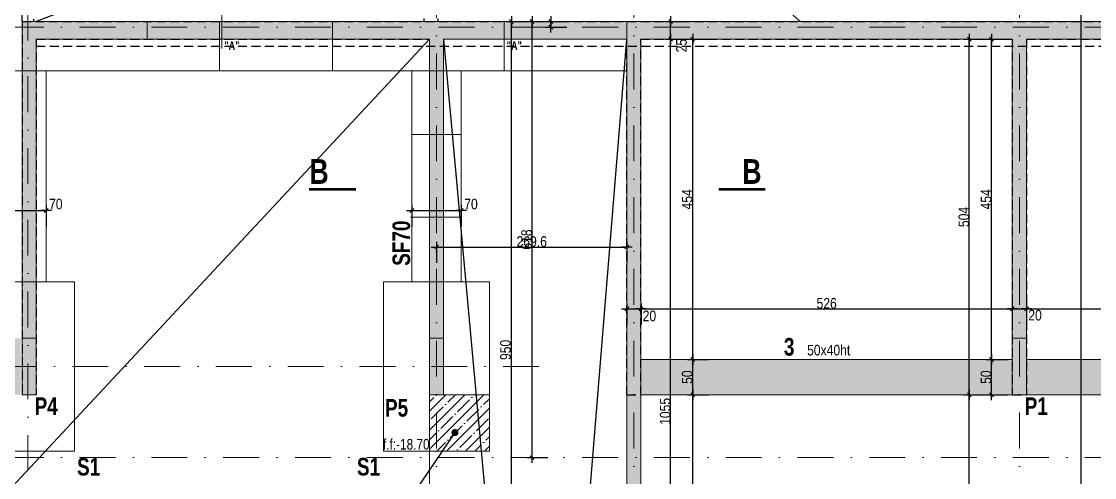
# Model space of a CAD drawing. Header units: centimetres. Extents: x 27441 to 36330, y -3271 to 929.
# Drawn here: x 30273 to 31793, y -656 to -9 of the extents above; entities that cross this region are included whole.
import ezdxf
from ezdxf.enums import TextEntityAlignment as Align

# ---------------------------------------------------------------- set-up
doc = ezdxf.new("R2010")
doc.units = ezdxf.units.CM
doc.header["$PDMODE"] = 1
doc.header["$PDSIZE"] = -2
doc.linetypes.add('CACHEX2', pattern=[19.05, 12.7, -6.35])
doc.linetypes.add('TIRETPTX2', pattern=[50.8, 25.4, -12.7, 0, -12.7])
for name, color, linetype in [('01_cote_gen', 4, 'Continuous'), ('01_linteaux', 2, 'Continuous'), ('01_murs_sup', 2, 'CACHEX2'), ('01_poch_BN', 9, 'Continuous'), ('01_poch_murs', 253, 'Continuous'), ('01_poch_poteaux', 250, 'Continuous'), ('01_texte', 230, 'Continuous'), ('AA_COTES', 2, 'Continuous')]:
    doc.layers.add(name, color=color, linetype=linetype)
for name, color, linetype, lineweight in [('01_murs_coup', 5, 'Continuous', 60), ('01_sem', 42, 'Continuous', 15), ('01_tram_axes', 2, 'TIRETPTX2', 9)]:
    doc.layers.add(name, color=color, linetype=linetype, lineweight=lineweight)
doc.styles.add('ARIAL NA', font='ARIALN.TTF')
doc.styles.add('impact', font='impact.ttf')
doc.styles.add('MATTE_TXT', font='arial.ttf')
doc.styles.add('STYLE2', font='ARIALN.TTF')
doc.dimstyles.new('JB50', dxfattribs={"dimscale": 0.1, "dimtxt": 150, "dimasz": 15, "dimexe": 0.1, "dimexo": 0.1, "dimgap": 0.09, "dimtad": 1, "dimdec": 1, "dimdsep": 46, "dimtxsty": 'STYLE2', "dimblk1": 'BOND_G', "dimblk2": 'BOND_D', "dimsah": 1, "dimcen": 1.5, "dimdle": 0.01, "dimse1": 1, "dimse2": 1, "dimclrd": 4, "dimclre": 2, "dimclrt": 6, "dimazin": 2, "dimtfac": 2.333333, "dimtdec": 1, "dimtix": 1, "dimtmove": 2, "dimatfit": 3, "dimldrblk": 'BOND_G', "dimfxl": 1, "dimtolj": 1, "dimtzin": 0, "dimarcsym": 0})

# ---------------------------------------------------------------- blocks, each defined once
blk = doc.blocks.new('BOND_G')
at = {"layer": 'AA_COTES', "color": 0}
for p, q in [((0, -5), (0, 15)), ((5, 0), (-5, 0)), ((1.8, 1.8), (-1.8, -1.8))]:
    blk.add_line(p, q, dxfattribs=at)
blk = doc.blocks.new('BOND_D')
at = {"layer": 'AA_COTES', "color": 0}
for p, q in [((5, 0), (-5, 0)), ((-1.8, -1.8), (1.8, 1.8)), ((0, 5), (0, -15))]:
    blk.add_line(p, q, dxfattribs=at)
blk = doc.blocks.new('*D792')
at = {"layer": '01_cote_gen', "color": 4, "lineweight": -2, "transparency": 16777216}
blk.add_line((31132.5, -416.5), (31149.5, -416.5), dxfattribs=at)
at = {"layer": 'Defpoints', "color": 0, "lineweight": 0, "transparency": 16777216}
for p in [(31131, -415.3), (31151, -415.3), (31151, -416.5)]:
    blk.add_point(p, dxfattribs=at)
at = {"layer": '01_cote_gen', "color": 4, "lineweight": -2, "transparency": 16777216, "xscale": 1.5, "yscale": 1.5, "zscale": 1.5, "rotation": 180}
blk.add_blockref('BOND_G', (31131, -416.5), dxfattribs=at)
at = {"layer": '01_cote_gen', "color": 4, "lineweight": -2, "transparency": 16777216, "xscale": 1.5, "yscale": 1.5, "zscale": 1.5}
blk.add_blockref('BOND_D', (31151, -416.5), dxfattribs=at)
at = {"layer": '01_cote_gen', "color": 6, "lineweight": 0, "transparency": 16777216, "insert": (31162.9, -426.7), "char_height": 15, "attachment_point": 5, "style": 'STYLE2'}
blk.add_mtext('\\A1;20', dxfattribs=at)
blk = doc.blocks.new('*D793')
at = {"layer": '01_cote_gen', "color": 4, "lineweight": -2, "transparency": 16777216}
blk.add_line((31152.5, -416.5), (31675.5, -416.5), dxfattribs=at)
at = {"layer": 'Defpoints', "color": 0, "lineweight": 0, "transparency": 16777216}
for p in [(31677, -416.5), (31151, -452.6), (31677, -452.6)]:
    blk.add_point(p, dxfattribs=at)
at = {"layer": '01_cote_gen', "color": 4, "lineweight": -2, "transparency": 16777216, "xscale": 1.5, "yscale": 1.5, "zscale": 1.5, "rotation": 180}
blk.add_blockref('BOND_G', (31151, -416.5), dxfattribs=at)
at = {"layer": '01_cote_gen', "color": 4, "lineweight": -2, "transparency": 16777216, "xscale": 1.5, "yscale": 1.5, "zscale": 1.5}
blk.add_blockref('BOND_D', (31677, -416.5), dxfattribs=at)
at = {"layer": '01_cote_gen', "color": 6, "lineweight": 0, "transparency": 16777216, "insert": (31414, -408.8), "char_height": 15, "attachment_point": 5, "style": 'STYLE2'}
blk.add_mtext('\\A1;526', dxfattribs=at)
blk = doc.blocks.new('*D794')
at = {"layer": '01_cote_gen', "color": 4, "lineweight": -2, "transparency": 16777216}
blk.add_line((31678.5, -416.5), (31695.5, -416.5), dxfattribs=at)
at = {"layer": 'Defpoints', "color": 0, "lineweight": 0, "transparency": 16777216}
for p in [(31697, -416.5), (31697, -431.6), (31677, -452.6)]:
    blk.add_point(p, dxfattribs=at)
at = {"layer": '01_cote_gen', "color": 4, "lineweight": -2, "transparency": 16777216, "xscale": 1.5, "yscale": 1.5, "zscale": 1.5, "rotation": 180}
blk.add_blockref('BOND_G', (31677, -416.5), dxfattribs=at)
at = {"layer": '01_cote_gen', "color": 4, "lineweight": -2, "transparency": 16777216, "xscale": 1.5, "yscale": 1.5, "zscale": 1.5}
blk.add_blockref('BOND_D', (31697, -416.5), dxfattribs=at)
at = {"layer": '01_cote_gen', "color": 6, "lineweight": 0, "transparency": 16777216, "insert": (31709.2, -425.7), "char_height": 15, "attachment_point": 5, "style": 'STYLE2'}
blk.add_mtext('\\A1;20', dxfattribs=at)
blk = doc.blocks.new('*D795')
at = {"layer": '01_cote_gen', "color": 4, "lineweight": -2, "transparency": 16777216}
blk.add_line((31698.5, -416.5), (32209.5, -416.5), dxfattribs=at)
at = {"layer": 'Defpoints', "color": 0, "lineweight": 0, "transparency": 16777216}
for p in [(32211, -416.5), (31697, -431.6), (32211, -484)]:
    blk.add_point(p, dxfattribs=at)
at = {"layer": '01_cote_gen', "color": 4, "lineweight": -2, "transparency": 16777216, "xscale": 1.5, "yscale": 1.5, "zscale": 1.5, "rotation": 180}
blk.add_blockref('BOND_G', (31697, -416.5), dxfattribs=at)
at = {"layer": '01_cote_gen', "color": 4, "lineweight": -2, "transparency": 16777216, "xscale": 1.5, "yscale": 1.5, "zscale": 1.5}
blk.add_blockref('BOND_D', (32211, -416.5), dxfattribs=at)
at = {"layer": '01_cote_gen', "color": 6, "lineweight": 0, "transparency": 16777216, "insert": (31954, -408.8), "char_height": 15, "attachment_point": 5, "style": 'STYLE2'}
blk.add_mtext('\\A1;514', dxfattribs=at)
blk = doc.blocks.new('*D850')
at = {"layer": '01_cote_gen', "color": 4, "lineweight": -2, "transparency": 16777216}
blk.add_line((30967.4, -957.9), (30967.4, -10.9), dxfattribs=at)
at = {"layer": 'Defpoints', "color": 0, "lineweight": 0, "transparency": 16777216}
for p in [(30967.4, -9.4), (31139.5, -9.4), (31139.5, -959.4)]:
    blk.add_point(p, dxfattribs=at)
at = {"layer": '01_cote_gen', "color": 4, "lineweight": -2, "transparency": 16777216, "xscale": 1.5, "yscale": 1.5, "zscale": 1.5}
for name, p, rotation in [('BOND_D', (30967.4, -9.4), 90), ('BOND_G', (30967.4, -959.4), 270)]:
    blk.add_blockref(name, p, dxfattribs=dict(at, rotation=rotation))
at = {"layer": '01_cote_gen', "color": 6, "lineweight": 0, "transparency": 16777216, "insert": (30959.1, -474.8), "char_height": 15, "attachment_point": 5, "rotation": 90, "style": 'STYLE2'}
blk.add_mtext('\\A1;950', dxfattribs=at)
blk = doc.blocks.new('*D851')
at = {"layer": '01_cote_gen', "color": 4, "lineweight": -2, "transparency": 16777216}
blk.add_line((30996.7, -625.9), (30996.7, -10.9), dxfattribs=at)
at = {"layer": 'Defpoints', "color": 0, "lineweight": 0, "transparency": 16777216}
for p in [(30989.9, -9.4), (30996.7, -9.4), (31015.1, -627.4)]:
    blk.add_point(p, dxfattribs=at)
at = {"layer": '01_cote_gen', "color": 4, "lineweight": -2, "transparency": 16777216, "xscale": 1.5, "yscale": 1.5, "zscale": 1.5}
for name, p, rotation in [('BOND_D', (30996.7, -9.4), 90), ('BOND_G', (30996.7, -627.4), 270)]:
    blk.add_blockref(name, p, dxfattribs=dict(at, rotation=rotation))
at = {"layer": '01_cote_gen', "color": 6, "lineweight": 0, "transparency": 16777216, "insert": (30989, -318.4), "char_height": 15, "attachment_point": 5, "rotation": 90, "style": 'STYLE2'}
blk.add_mtext('\\A1;618', dxfattribs=at)
blk = doc.blocks.new('*D852')
at = {"layer": '01_cote_gen', "color": 4, "lineweight": -2, "transparency": 16777216}
blk.add_line((31023.2, -15.9), (31023.2, -10.9), dxfattribs=at)
at = {"layer": 'Defpoints', "color": 0, "lineweight": 0, "transparency": 16777216}
for p in [(31023.2, -9.4), (31070.9, -9.4), (31076.4, -17.4)]:
    blk.add_point(p, dxfattribs=at)
at = {"layer": '01_cote_gen', "color": 4, "lineweight": -2, "transparency": 16777216, "xscale": 1.5, "yscale": 1.5, "zscale": 1.5}
for name, p, rotation in [('BOND_D', (31023.2, -9.4), 90), ('BOND_G', (31023.2, -17.4), 270)]:
    blk.add_blockref(name, p, dxfattribs=dict(at, rotation=rotation))
at = {"layer": '01_cote_gen', "color": 6, "lineweight": 0, "transparency": 16777216, "insert": (31013.8, 3.6), "char_height": 15, "attachment_point": 5, "rotation": 90, "style": 'STYLE2'}
blk.add_mtext('\\A1;8', dxfattribs=at)
blk = doc.blocks.new('*D1083')
at = {"layer": '01_cote_gen', "color": 4, "lineweight": -2, "transparency": 16777216}
blk.add_line((31193, -1087.9), (31193, -35.9), dxfattribs=at)
at = {"layer": 'Defpoints', "color": 0, "lineweight": 0, "transparency": 16777216}
for p in [(31193, -34.4), (31227.2, -34.4), (31239, -1089.4)]:
    blk.add_point(p, dxfattribs=at)
at = {"layer": '01_cote_gen', "color": 4, "lineweight": -2, "transparency": 16777216, "xscale": 1.5, "yscale": 1.5, "zscale": 1.5}
for name, p, rotation in [('BOND_D', (31193, -34.4), 90), ('BOND_G', (31193, -1089.4), 270)]:
    blk.add_blockref(name, p, dxfattribs=dict(at, rotation=rotation))
at = {"layer": '01_cote_gen', "color": 6, "lineweight": 0, "transparency": 16777216, "insert": (31185.3, -561.9), "char_height": 15, "attachment_point": 5, "rotation": 90, "style": 'STYLE2'}
blk.add_mtext('\\A1;1055', dxfattribs=at)
blk = doc.blocks.new('*D1087')
at = {"layer": '01_cote_gen', "color": 4, "lineweight": -2, "transparency": 16777216}
blk.add_line((31224.2, -1087.9), (31224.2, -539.9), dxfattribs=at)
at = {"layer": 'Defpoints', "color": 0, "lineweight": 0, "transparency": 16777216}
for p in [(31224.2, -538.4), (31315.2, -538.4), (31240.6, -1089.4)]:
    blk.add_point(p, dxfattribs=at)
at = {"layer": '01_cote_gen', "color": 4, "lineweight": -2, "transparency": 16777216, "xscale": 1.5, "yscale": 1.5, "zscale": 1.5}
for name, p, rotation in [('BOND_D', (31224.2, -538.4), 90), ('BOND_G', (31224.2, -1089.4), 270)]:
    blk.add_blockref(name, p, dxfattribs=dict(at, rotation=rotation))
at = {"layer": '01_cote_gen', "color": 6, "lineweight": 0, "transparency": 16777216, "insert": (31216.5, -813.9), "char_height": 15, "attachment_point": 5, "rotation": 90, "style": 'STYLE2'}
blk.add_mtext('\\A1;551', dxfattribs=at)
blk = doc.blocks.new('*D1088')
at = {"layer": '01_cote_gen', "color": 4, "lineweight": -2, "transparency": 16777216}
blk.add_line((31224.2, -536.9), (31224.2, -489.9), dxfattribs=at)
at = {"layer": 'Defpoints', "color": 0, "lineweight": 0, "transparency": 16777216}
for p in [(31224.2, -488.4), (31289, -488.4), (31289, -538.4)]:
    blk.add_point(p, dxfattribs=at)
at = {"layer": '01_cote_gen', "color": 4, "lineweight": -2, "transparency": 16777216, "xscale": 1.5, "yscale": 1.5, "zscale": 1.5}
for name, p, rotation in [('BOND_D', (31224.2, -488.4), 90), ('BOND_G', (31224.2, -538.4), 270)]:
    blk.add_blockref(name, p, dxfattribs=dict(at, rotation=rotation))
at = {"layer": '01_cote_gen', "color": 6, "lineweight": 0, "transparency": 16777216, "insert": (31216.5, -513.4), "char_height": 15, "attachment_point": 5, "rotation": 90, "style": 'STYLE2'}
blk.add_mtext('\\A1;50', dxfattribs=at)
blk = doc.blocks.new('*D1089')
at = {"layer": '01_cote_gen', "color": 4, "lineweight": -2, "transparency": 16777216}
blk.add_line((31224.2, -486.9), (31224.2, -35.9), dxfattribs=at)
at = {"layer": 'Defpoints', "color": 0, "lineweight": 0, "transparency": 16777216}
for p in [(31224.2, -34.4), (31271.5, -34.4), (31271.5, -488.4)]:
    blk.add_point(p, dxfattribs=at)
at = {"layer": '01_cote_gen', "color": 4, "lineweight": -2, "transparency": 16777216, "xscale": 1.5, "yscale": 1.5, "zscale": 1.5}
for name, p, rotation in [('BOND_D', (31224.2, -34.4), 90), ('BOND_G', (31224.2, -488.4), 270)]:
    blk.add_blockref(name, p, dxfattribs=dict(at, rotation=rotation))
at = {"layer": '01_cote_gen', "color": 6, "lineweight": 0, "transparency": 16777216, "insert": (31216.5, -261.4), "char_height": 15, "attachment_point": 5, "rotation": 90, "style": 'STYLE2'}
blk.add_mtext('\\A1;454', dxfattribs=at)
blk = doc.blocks.new('*D1096')
at = {"layer": '01_cote_gen', "color": 4, "lineweight": -2, "transparency": 16777216}
blk.add_line((31616, -1137.9), (31616, -539.9), dxfattribs=at)
at = {"layer": 'Defpoints', "color": 0, "lineweight": 0, "transparency": 16777216}
for p in [(31616, -538.4), (31771.2, -538.4), (31755.1, -1139.4)]:
    blk.add_point(p, dxfattribs=at)
at = {"layer": '01_cote_gen', "color": 4, "lineweight": -2, "transparency": 16777216, "xscale": 1.5, "yscale": 1.5, "zscale": 1.5}
for name, p, rotation in [('BOND_D', (31616, -538.4), 90), ('BOND_G', (31616, -1139.4), 270)]:
    blk.add_blockref(name, p, dxfattribs=dict(at, rotation=rotation))
at = {"layer": '01_cote_gen', "color": 6, "lineweight": 0, "transparency": 16777216, "insert": (31608.4, -838.9), "char_height": 15, "attachment_point": 5, "rotation": 90, "style": 'STYLE2'}
blk.add_mtext('\\A1;601', dxfattribs=at)
blk = doc.blocks.new('*D1097')
at = {"layer": '01_cote_gen', "color": 4, "lineweight": -2, "transparency": 16777216}
blk.add_line((31616, -536.9), (31616, -35.9), dxfattribs=at)
at = {"layer": 'Defpoints', "color": 0, "lineweight": 0, "transparency": 16777216}
for p in [(31616, -34.4), (31652.6, -34.4), (31638.5, -538.4)]:
    blk.add_point(p, dxfattribs=at)
at = {"layer": '01_cote_gen', "color": 4, "lineweight": -2, "transparency": 16777216, "xscale": 1.5, "yscale": 1.5, "zscale": 1.5}
for name, p, rotation in [('BOND_D', (31616, -34.4), 90), ('BOND_G', (31616, -538.4), 270)]:
    blk.add_blockref(name, p, dxfattribs=dict(at, rotation=rotation))
at = {"layer": '01_cote_gen', "color": 6, "lineweight": 0, "transparency": 16777216, "insert": (31608.4, -286.4), "char_height": 15, "attachment_point": 5, "rotation": 90, "style": 'STYLE2'}
blk.add_mtext('\\A1;504', dxfattribs=at)
blk = doc.blocks.new('*D1098')
at = {"layer": '01_cote_gen', "color": 4, "lineweight": -2, "transparency": 16777216}
blk.add_line((31647.5, -536.9), (31647.5, -489.9), dxfattribs=at)
at = {"layer": 'Defpoints', "color": 0, "lineweight": 0, "transparency": 16777216}
for p in [(31647.5, -488.4), (31663.5, -488.4), (31638.5, -538.4)]:
    blk.add_point(p, dxfattribs=at)
at = {"layer": '01_cote_gen', "color": 4, "lineweight": -2, "transparency": 16777216, "xscale": 1.5, "yscale": 1.5, "zscale": 1.5}
for name, p, rotation in [('BOND_D', (31647.5, -488.4), 90), ('BOND_G', (31647.5, -538.4), 270)]:
    blk.add_blockref(name, p, dxfattribs=dict(at, rotation=rotation))
at = {"layer": '01_cote_gen', "color": 6, "lineweight": 0, "transparency": 16777216, "insert": (31639.8, -513.4), "char_height": 15, "attachment_point": 5, "rotation": 90, "style": 'STYLE2'}
blk.add_mtext('\\A1;50', dxfattribs=at)
blk = doc.blocks.new('*D1099')
at = {"layer": '01_cote_gen', "color": 4, "lineweight": -2, "transparency": 16777216}
blk.add_line((31647.5, -486.9), (31647.5, -35.9), dxfattribs=at)
at = {"layer": 'Defpoints', "color": 0, "lineweight": 0, "transparency": 16777216}
for p in [(31638.5, -34.4), (31647.5, -34.4), (31772.6, -488.4)]:
    blk.add_point(p, dxfattribs=at)
at = {"layer": '01_cote_gen', "color": 4, "lineweight": -2, "transparency": 16777216, "xscale": 1.5, "yscale": 1.5, "zscale": 1.5}
for name, p, rotation in [('BOND_D', (31647.5, -34.4), 90), ('BOND_G', (31647.5, -488.4), 270)]:
    blk.add_blockref(name, p, dxfattribs=dict(at, rotation=rotation))
at = {"layer": '01_cote_gen', "color": 6, "lineweight": 0, "transparency": 16777216, "insert": (31639.8, -261.4), "char_height": 15, "attachment_point": 5, "rotation": 90, "style": 'STYLE2'}
blk.add_mtext('\\A1;454', dxfattribs=at)
blk = doc.blocks.new('*D1102')
at = {"layer": '01_cote_gen', "color": 4, "lineweight": -2, "transparency": 16777216}
blk.add_line((31193, -32.9), (31193, -10.9), dxfattribs=at)
at = {"layer": 'Defpoints', "color": 0, "lineweight": 0, "transparency": 16777216}
for p in [(31193, -9.4), (31200.5, -9.4), (31200.5, -34.4)]:
    blk.add_point(p, dxfattribs=at)
at = {"layer": '01_cote_gen', "color": 4, "lineweight": -2, "transparency": 16777216, "xscale": 1.5, "yscale": 1.5, "zscale": 1.5}
for name, p, rotation in [('BOND_D', (31193, -9.4), 90), ('BOND_G', (31193, -34.4), 270)]:
    blk.add_blockref(name, p, dxfattribs=dict(at, rotation=rotation))
at = {"layer": '01_cote_gen', "color": 6, "lineweight": 0, "transparency": 16777216, "insert": (31208.4, -43.6), "char_height": 15, "attachment_point": 5, "rotation": 90, "style": 'STYLE2'}
blk.add_mtext('\\A1;25', dxfattribs=at)
blk = doc.blocks.new('*D913')
at = {"layer": '01_cote_gen', "color": 4, "lineweight": -2, "transparency": 16777216}
blk.add_line((30239.9, -277.2), (30306.9, -277.2), dxfattribs=at)
at = {"layer": 'Defpoints', "color": 0, "lineweight": 0, "transparency": 16777216}
for p in [(30238.4, -284.1), (30308.4, -277.2), (30308.4, -284.1)]:
    blk.add_point(p, dxfattribs=at)
at = {"layer": '01_cote_gen', "color": 4, "lineweight": -2, "transparency": 16777216, "xscale": 1.5, "yscale": 1.5, "zscale": 1.5, "rotation": 180}
blk.add_blockref('BOND_G', (30238.4, -277.2), dxfattribs=at)
at = {"layer": '01_cote_gen', "color": 4, "lineweight": -2, "transparency": 16777216, "xscale": 1.5, "yscale": 1.5, "zscale": 1.5}
blk.add_blockref('BOND_D', (30308.4, -277.2), dxfattribs=at)
at = {"layer": '01_cote_gen', "color": 6, "lineweight": 0, "transparency": 16777216, "insert": (30322, -268.2), "char_height": 15, "attachment_point": 5, "style": 'STYLE2'}
blk.add_mtext('\\A1;70', dxfattribs=at)
blk = doc.blocks.new('*D915')
at = {"layer": '01_cote_gen', "color": 4, "lineweight": -2, "transparency": 16777216}
blk.add_line((30827.9, -277.2), (30894.9, -277.2), dxfattribs=at)
at = {"layer": 'Defpoints', "color": 0, "lineweight": 0, "transparency": 16777216}
for p in [(30826.4, -284.1), (30896.4, -277.2), (30896.4, -284.1)]:
    blk.add_point(p, dxfattribs=at)
at = {"layer": '01_cote_gen', "color": 4, "lineweight": -2, "transparency": 16777216, "xscale": 1.5, "yscale": 1.5, "zscale": 1.5, "rotation": 180}
blk.add_blockref('BOND_G', (30826.4, -277.2), dxfattribs=at)
at = {"layer": '01_cote_gen', "color": 4, "lineweight": -2, "transparency": 16777216, "xscale": 1.5, "yscale": 1.5, "zscale": 1.5}
blk.add_blockref('BOND_D', (30896.4, -277.2), dxfattribs=at)
at = {"layer": '01_cote_gen', "color": 6, "lineweight": 0, "transparency": 16777216, "insert": (30910.1, -268.2), "char_height": 15, "attachment_point": 5, "style": 'STYLE2'}
blk.add_mtext('\\A1;70', dxfattribs=at)
blk = doc.blocks.new('*D1257')
at = {"layer": '01_cote_gen', "color": 4, "lineweight": -2, "transparency": 16777216}
blk.add_line((30862.9, -329), (31129.5, -329), dxfattribs=at)
at = {"layer": 'Defpoints', "color": 0, "lineweight": 0, "transparency": 16777216}
for p in [(30861.4, -316.9), (31131, -329), (31131, -649.9)]:
    blk.add_point(p, dxfattribs=at)
at = {"layer": '01_cote_gen', "color": 4, "lineweight": -2, "transparency": 16777216, "xscale": 1.5, "yscale": 1.5, "zscale": 1.5, "rotation": 180}
blk.add_blockref('BOND_G', (30861.4, -329), dxfattribs=at)
at = {"layer": '01_cote_gen', "color": 4, "lineweight": -2, "transparency": 16777216, "xscale": 1.5, "yscale": 1.5, "zscale": 1.5}
blk.add_blockref('BOND_D', (31131, -329), dxfattribs=at)
at = {"layer": '01_cote_gen', "color": 6, "lineweight": 0, "transparency": 16777216, "insert": (30996.2, -321.3), "char_height": 15, "attachment_point": 5, "style": 'STYLE2'}
blk.add_mtext('\\A1;269.6', dxfattribs=at)
blk = doc.blocks.new('*D1270')
at = {"layer": '01_cote_gen', "color": 4, "lineweight": -2, "transparency": 16777216}
blk.add_line((30558.5, 80.5), (30955.5, 80.5), dxfattribs=at)
at = {"layer": 'Defpoints', "color": 0, "lineweight": 0, "transparency": 16777216}
for p in [(30957, 80.5), (30557, 58), (30957, -9.4)]:
    blk.add_point(p, dxfattribs=at)
at = {"layer": '01_cote_gen', "color": 4, "lineweight": -2, "transparency": 16777216, "xscale": 1.5, "yscale": 1.5, "zscale": 1.5, "rotation": 180}
blk.add_blockref('BOND_G', (30557, 80.5), dxfattribs=at)
at = {"layer": '01_cote_gen', "color": 4, "lineweight": -2, "transparency": 16777216, "xscale": 1.5, "yscale": 1.5, "zscale": 1.5}
blk.add_blockref('BOND_D', (30957, 80.5), dxfattribs=at)
at = {"layer": '01_cote_gen', "color": 6, "lineweight": 0, "transparency": 16777216, "insert": (30757, 88.1), "char_height": 15, "attachment_point": 5, "style": 'STYLE2'}
blk.add_mtext('\\A1;400', dxfattribs=at)
blk = doc.blocks.new('*D1271')
at = {"layer": '01_cote_gen', "color": 4, "lineweight": -2, "transparency": 16777216}
blk.add_line((30958.5, 80.5), (31129.5, 80.5), dxfattribs=at)
at = {"layer": 'Defpoints', "color": 0, "lineweight": 0, "transparency": 16777216}
for p in [(31131, 80.5), (30957, 67.2), (31131, -9.4)]:
    blk.add_point(p, dxfattribs=at)
at = {"layer": '01_cote_gen', "color": 4, "lineweight": -2, "transparency": 16777216, "xscale": 1.5, "yscale": 1.5, "zscale": 1.5, "rotation": 180}
blk.add_blockref('BOND_G', (30957, 80.5), dxfattribs=at)
at = {"layer": '01_cote_gen', "color": 4, "lineweight": -2, "transparency": 16777216, "xscale": 1.5, "yscale": 1.5, "zscale": 1.5}
blk.add_blockref('BOND_D', (31131, 80.5), dxfattribs=at)
at = {"layer": '01_cote_gen', "color": 6, "lineweight": 0, "transparency": 16777216, "insert": (31044, 88), "char_height": 15, "attachment_point": 5, "style": 'STYLE2'}
blk.add_mtext('\\A1;174', dxfattribs=at)

msp = doc.modelspace()

# ---------------------------------------------------------------- hatches: boundary and pattern name
at = {"layer": '01_murs_sup'}
h = msp.add_hatch(dxfattribs=at)
h.set_pattern_fill('DASH', color=256, scale=2.5, angle=135)
h.set_pattern_definition([(135, (12346.688, -5044.477), (-11.22532, 9e-16), [7.9375, -7.9375])])
h.paths.add_polyline_path([(32230.97, -44.36), (32210.97, -44.36), (32210.97, -538.36), (32230.97, -538.36)])
h.paths.add_polyline_path([(31696.97, -44.36), (31676.97, -44.36), (31676.97, -538.36), (31696.97, -538.36)])
h.paths.add_polyline_path([(31150.97, -44.36), (31130.97, -44.36), (31130.97, -538.36), (31150.97, -538.36)])
at = {"layer": '01_poch_BN', "lineweight": 0}
h = msp.add_hatch(color=256, dxfattribs=at)
h.dxf.hatch_style = 1
h.paths.add_polyline_path([(31676.97, -488.36), (31150.97, -488.36), (31150.97, -538.36), (31676.97, -538.36)])
h.paths.add_polyline_path([(32210.97, -488.36), (31696.97, -488.36), (31696.97, -538.36), (32210.97, -538.36)])
h.paths.add_polyline_path([(32490.97, -488.36), (32230.97, -488.36), (32230.97, -538.36), (32490.97, -538.36)])
h.paths.add_polyline_path([(33099.98, -488.36), (32510.97, -488.36), (32510.97, -538.36), (33099.98, -538.36)])
h.paths.add_polyline_path([(33854.97, -488.36), (33124.98, -488.36), (33124.98, -538.36), (33854.97, -538.36)])
at = {"layer": '01_poch_murs', "lineweight": 0}
h = msp.add_hatch(color=256, dxfattribs=at)
h.dxf.hatch_style = 1
h.paths.add_polyline_path([(31130.97, -9.36), (30274.37, -9.36), (30274.37, -458.36), (30294.37, -458.36), (30294.37, -34.36), (30851.24, -34.36), (30851.24, -44.36), (30871.24, -44.36), (30871.24, -34.36), (31130.97, -34.36)])
h.paths.add_polyline_path([(30871.24, -44.36), (30851.24, -44.36), (30851.24, -257.83), (30871.24, -241.85)], flags=17)
h.paths.add_polyline_path([(30871.24, -241.85), (30851.24, -257.83), (30851.24, -458.36), (30871.24, -458.36)])
h = msp.add_hatch(color=256, dxfattribs=at)
h.dxf.hatch_style = 1
h.paths.add_polyline_path([(33874.97, -9.36), (31130.97, -9.36), (31130.97, -875.5), (31150.97, -875.5), (31150.97, -34.36), (31676.97, -34.36), (31676.97, -458.36), (31696.97, -458.36), (31696.97, -34.36), (32210.97, -34.36), (32210.97, -458.36), (32230.97, -458.36), (32230.97, -34.36), (32490.97, -34.36), (32490.97, -458.36), (32510.97, -458.36), (32510.97, -34.36), (33099.98, -34.36), (33099.98, -458.36), (33124.98, -458.36), (33124.98, -34.36), (33854.97, -34.36), (33854.97, -458.36), (33874.97, -458.36)])
h = msp.add_hatch(dxfattribs=at)
h.set_pattern_fill('ANSI35', color=256, scale=3)
h.paths.add_polyline_path([(30861.37, -538.36), (30851.24, -538.36), (30851.24, -618.36), (30861.37, -618.36)])
h.paths.add_polyline_path([(30917.46, -538.36), (30871.24, -538.36), (30861.37, -538.36), (30861.37, -618.36), (30924.79, -618.36)])
h.paths.add_polyline_path([(30936.37, -538.36), (30917.46, -538.36), (30924.79, -618.36), (30936.37, -618.36)])
at = {"layer": '01_poch_poteaux', "lineweight": 0}
h = msp.add_hatch(color=256, dxfattribs=at)
h.dxf.hatch_style = 1
h.paths.add_polyline_path([(30272.37, -458.36), (30252.37, -458.36), (30252.37, -538.36), (30272.37, -538.36)])
h.paths.add_polyline_path([(30294.37, -458.36), (30274.37, -458.36), (30274.37, -538.36), (30294.37, -538.36)])
h = msp.add_hatch(color=256, dxfattribs=at)
h.dxf.hatch_style = 1
h.paths.add_polyline_path([(30871.24, -458.36), (30851.24, -458.36), (30851.24, -538.36), (30871.24, -538.36)])
h = msp.add_hatch(color=256, dxfattribs=at)
h.dxf.hatch_style = 1
h.paths.add_polyline_path([(31696.97, -458.36), (31676.97, -458.36), (31676.97, -538.36), (31696.97, -538.36)])

# ---------------------------------------------------------------- linework, layer by layer
at = {"layer": '01_cote_gen', "lineweight": 0}
msp.add_line((30451.24, -34.36), (30451.24, -9.36), dxfattribs=at)
at = {"layer": '01_linteaux'}
msp.add_line((30274.31, -9.36), (30274.31, 536.97), dxfattribs=at)
at = {"layer": '01_linteaux', "linetype": 'CACHEX2', "ltscale": 1.5}
for p, q in [((30290.36, 537.01), (30290.36, -9.36)), ((30843.39, 537.55), (30843.39, -9.39)), ((30843.39, 537.55), (30843.39, -9.39)), ((30863.39, 537.55), (30863.39, -9.39))]:
    msp.add_line(p, q, dxfattribs=at)
at = {"layer": '01_linteaux', "lineweight": 0}
for p, q in [((31676.97, -488.36), (31150.97, -488.36)), ((31696.97, -488.36), (32210.97, -488.36)), ((30851.24, -538.36), (30851.24, -1139.34)), ((31676.97, -538.36), (31150.97, -538.36)), ((31696.97, -538.36), (32210.97, -538.36))]:
    msp.add_line(p, q, dxfattribs=at)
at = {"layer": '01_murs_coup', "lineweight": 18}
for p, q in [((30274.37, -9.36), (30274.37, -538.36)), ((30274.37, -9.36), (32510.97, -9.36)), ((31130.97, -9.36), (33874.97, -9.36)), ((31130.97, -959.36), (31130.97, -9.36)), ((30294.37, -34.36), (30294.37, -538.36)), ((30294.37, -34.36), (30851.24, -34.36)), ((30851.24, -538.36), (30851.24, -34.36)), ((30871.24, -538.36), (30871.24, -34.36)), ((30871.24, -34.36), (31130.97, -34.36)), ((31150.97, -34.36), (31676.97, -34.36)), ((31150.97, -979.36), (31150.97, -34.36)), ((31676.97, -34.36), (31676.97, -538.36)), ((31696.97, -34.36), (31696.97, -538.36)), ((30274.37, -538.36), (30294.37, -538.36)), ((30851.24, -538.36), (30871.24, -538.36))]:
    msp.add_line(p, q, dxfattribs=at)
at = {"layer": '01_murs_coup', "lineweight": 5}
msp.add_line((31696.97, -34.36), (32210.97, -34.36), dxfattribs=at)
at = {"layer": '01_murs_coup', "lineweight": 0}
msp.add_line((31696.97, -538.36), (31676.97, -538.36), dxfattribs=at)
at = {"layer": '01_murs_sup'}
for p, q in [((30274.37, -9.36), (30274.37, -538.36)), ((30274.37, -9.36), (32510.97, -9.36)), ((30294.37, -34.36), (30294.37, -538.36)), ((30294.37, -34.36), (30851.24, -34.36)), ((30294.37, -44.36), (32490.97, -44.36)), ((31130.97, -538.36), (31130.97, -34.36)), ((31150.97, -538.36), (31150.97, -34.36)), ((31150.97, -34.36), (31676.97, -34.36)), ((31676.97, -34.36), (31676.97, -538.36)), ((31696.97, -34.36), (31696.97, -538.36)), ((31696.97, -34.36), (32210.97, -34.36)), ((31130.97, -538.36), (31150.97, -538.36)), ((31676.97, -538.36), (31696.97, -538.36))]:
    msp.add_line(p, q, dxfattribs=at)
at = {"layer": '01_poch_poteaux', "lineweight": 18}
for p, q in [((30274.37, -458.36), (30294.37, -458.36)), ((30851.24, -458.36), (30871.24, -458.36))]:
    msp.add_line(p, q, dxfattribs=at)
at = {"layer": '01_poch_poteaux', "lineweight": 0}
msp.add_line((31696.97, -458.36), (31676.97, -458.36), dxfattribs=at)
at = {"layer": '01_sem', "lineweight": 5}
for p, q in [((30556.98, 9.75), (30556.98, -47.75)), ((30956.98, -9.36), (30956.98, -79.36))]:
    msp.add_line(p, q, dxfattribs=at)
at = {"layer": '01_sem', "lineweight": 18}
for p, q in [((30553.96, -79.36), (30553.96, -9.36)), ((30713.97, -79.36), (30713.97, -9.36)), ((28950.45, -79.36), (31130.97, -79.36)), ((30308.37, -378.36), (30308.37, -80.36)), ((30826.37, -378.36), (30826.37, -79.36)), ((30896.37, -378.36), (30896.37, -79.36)), ((30826.37, -169.65), (30896.37, -169.65)), ((30824.57, -286.59), (30894.57, -286.59)), ((30198.37, -378.36), (30308.37, -378.36)), ((30308.37, -378.36), (30348.37, -378.36)), ((30786.37, -378.36), (30896.37, -378.36)), ((30896.37, -378.36), (30936.37, -378.36)), ((30198.37, -618.36), (30348.37, -618.36)), ((30786.37, -618.36), (30936.37, -618.36))]:
    msp.add_line(p, q, dxfattribs=at)
at = {"layer": '01_sem', "ltscale": 2}
for p, q in [((30348.37, -378.36), (30348.37, -618.36)), ((30786.37, -378.36), (30786.37, -618.36)), ((30936.37, -378.36), (30936.37, -618.36)), ((30871.24, -538.36), (30936.37, -538.36))]:
    msp.add_line(p, q, dxfattribs=at)
at = {"layer": '01_sem', "lineweight": 5}
for points in [[(30551.98, -9.36), (30551.98, -34.36), (30561.98, -34.36), (30561.98, -9.36)], [(30951.98, -9.36), (30951.98, -34.36), (30961.98, -34.36), (30961.98, -9.36)]]:
    msp.add_solid(points, dxfattribs=at)
at = {"layer": '01_texte'}
for p, q in [((31774.58, -3220.69), (31774.58, 879.31)), ((30971.49, 248.99), (30294.31, -9.36)), ((31091.49, 248.99), (31376.4, -9.36)), ((30033, -911.5), (30851.24, -34.36)), ((30871.24, -34.36), (30945.25, -841.4)), ((31065.25, -841.4), (31130.97, -34.36)), ((30887.44, -591.88), (30699.05, -867.48))]:
    msp.add_line(p, q, dxfattribs=at)
at = {"layer": '01_texte', "const_width": 4}
for points in [[(30747.1, -247.32), (30680.71, -247.32)], [(31327.24, -247.32), (31260.85, -247.32)]]:
    msp.add_lwpolyline(points, dxfattribs=at)
at = {"layer": '01_texte', "const_width": 5}
msp.add_lwpolyline([(30884.94, -591.88, 1), (30889.94, -591.88, 1)], format="xyb", close=True, dxfattribs=at)
at = {"layer": '01_tram_axes', "ltscale": 2}
for p, q in [((30282.37, 828.27), (30282.37, -2002.64)), ((30861.37, -1936.39), (30861.37, 797.29)), ((31140.97, -1936.39), (31140.97, 797.29)), ((31686.97, -1936.39), (31686.97, 797.29)), ((28626.87, -17.36), (36267.9, -17.36)), ((31006.46, -498.36), (29155.43, -498.36)), ((28626.87, -627.36), (36267.9, -627.36))]:
    msp.add_line(p, q, dxfattribs=at)

# ---------------------------------------------------------------- texts
at = {"layer": '01_texte'}
for s, height, style, p in [('"A"', 12, 'impact', (30560.68, -49.6)), ('"A"', 12, 'impact', (30960.68, -49.6)), ('50x40ht', 15, 'ARIAL NA', (31386.3, -482.62))]:
    msp.add_text(s, height=height, dxfattribs=dict(at, style=style)).set_placement(p)
at = {"layer": '01_texte', "style": 'impact'}
for s, height, p in [('B', 35, (30708.44, -250)), ('B', 35, (31321.64, -250)), ('3', 25, (31368.35, -490.38)), ('P4', 25, (30324.71, -574.46)), ('P5', 25, (30821.08, -576.85)), ('P1', 25, (31727.31, -574.46)), ('S1', 25, (30384.85, -660.26)), ('S1', 25, (30781.39, -660.26))]:
    msp.add_text(s, height=height, dxfattribs=at).set_placement(p, align=Align.BOTTOM_RIGHT)
msp.add_text('SF70', height=25, rotation=90, dxfattribs=at).set_placement((30831.44, -291.48), align=Align.BOTTOM_RIGHT)
at = {"layer": '01_texte', "style": 'MATTE_TXT', "width": 0.8}
msp.add_text('f.f:-18.70', height=15, dxfattribs=at).set_placement((30785.37, -620.45), align=Align.BOTTOM_LEFT)

# ---------------------------------------------------------------- dimensions: what is measured, and where the dimension line sits
at = {"layer": '01_cote_gen', "lineweight": 0}
for base, p1, p2, picture, middle in [((30956.98, 80.47), (30556.98, 57.97), (30956.98, -9.36), '*D1270', (30756.98, 88.14)), ((31130.97, 80.47), (30956.98, 67.15), (31130.97, -9.36), '*D1271', (31043.97, 88.01)), ((31130.97, -328.95), (30861.37, -316.86), (31130.97, -649.88), '*D1257', (30996.17, -321.29)), ((31676.97, -416.47), (31150.97, -452.6), (31676.97, -452.6), '*D793', (31413.97, -408.81)), ((32210.97, -416.47), (31696.97, -431.63), (32210.97, -484.05), '*D795', (31953.97, -408.81))]:
    dim = msp.add_linear_dim(base=base, p1=p1, p2=p2, dimstyle='JB50', dxfattribs=at)
    dim.commit()
    dim.dimension.update_dxf_attribs({"geometry": picture, "text_midpoint": middle})
for base, p1, p2, picture, middle in [((31023.19, -9.36), (31076.38, -17.36), (31070.85, -9.36), '*D852', (31013.82, 3.65)), ((30967.39, -9.36), (31139.49, -959.36), (31139.49, -9.36), '*D850', (30959.09, -474.84)), ((31193.02, -9.36), (31200.52, -34.36), (31200.52, -9.36), '*D1102', (31208.44, -43.64))]:
    dim = msp.add_linear_dim(base=base, p1=p1, p2=p2, angle=90, dimstyle='JB50', dxfattribs=at)
    dim.commit()
    dim.dimension.update_dxf_attribs({"geometry": picture, "text_midpoint": middle, "dimtype": 160})
for base, p1, p2, picture, middle in [((30996.71, -9.36), (31015.05, -627.36), (30989.89, -9.36), '*D851', (30989.04, -318.36)), ((31193.02, -34.36), (31239.02, -1089.36), (31227.18, -34.36), '*D1083', (31185.35, -561.86)), ((31224.17, -34.36), (31271.46, -488.36), (31271.46, -34.36), '*D1089', (31216.53, -261.36)), ((31616.05, -34.36), (31638.55, -538.36), (31652.56, -34.36), '*D1097', (31608.38, -286.36)), ((31647.47, -34.36), (31772.56, -488.36), (31638.55, -34.36), '*D1099', (31639.83, -261.36)), ((31224.17, -488.36), (31288.96, -538.36), (31288.96, -488.36), '*D1088', (31216.5, -513.36)), ((31647.47, -488.36), (31638.55, -538.36), (31663.48, -488.36), '*D1098', (31639.8, -513.36)), ((31224.17, -538.36), (31240.65, -1089.36), (31315.21, -538.36), '*D1087', (31216.5, -813.86)), ((31616.05, -538.36), (31755.13, -1139.4), (31771.19, -538.36), '*D1096', (31608.38, -838.88))]:
    dim = msp.add_linear_dim(base=base, p1=p1, p2=p2, angle=90, dimstyle='JB50', dxfattribs=at)
    dim.commit()
    dim.dimension.update_dxf_attribs({"geometry": picture, "text_midpoint": middle})
for base, p1, p2, picture, middle in [((30308.37, -277.17), (30238.37, -284.1), (30308.37, -284.1), '*D913', (30322.04, -268.18)), ((30896.37, -277.17), (30826.37, -284.1), (30896.37, -284.1), '*D915', (30910.08, -268.18)), ((31150.97, -416.47), (31130.97, -415.3), (31150.97, -415.3), '*D792', (31162.9, -426.66)), ((31696.97, -416.47), (31676.97, -452.6), (31696.97, -431.63), '*D794', (31709.21, -425.72))]:
    dim = msp.add_linear_dim(base=base, p1=p1, p2=p2, dimstyle='JB50', dxfattribs=at)
    dim.commit()
    dim.dimension.update_dxf_attribs({"geometry": picture, "text_midpoint": middle, "dimtype": 160})

doc.saveas('drawing.dxf')
